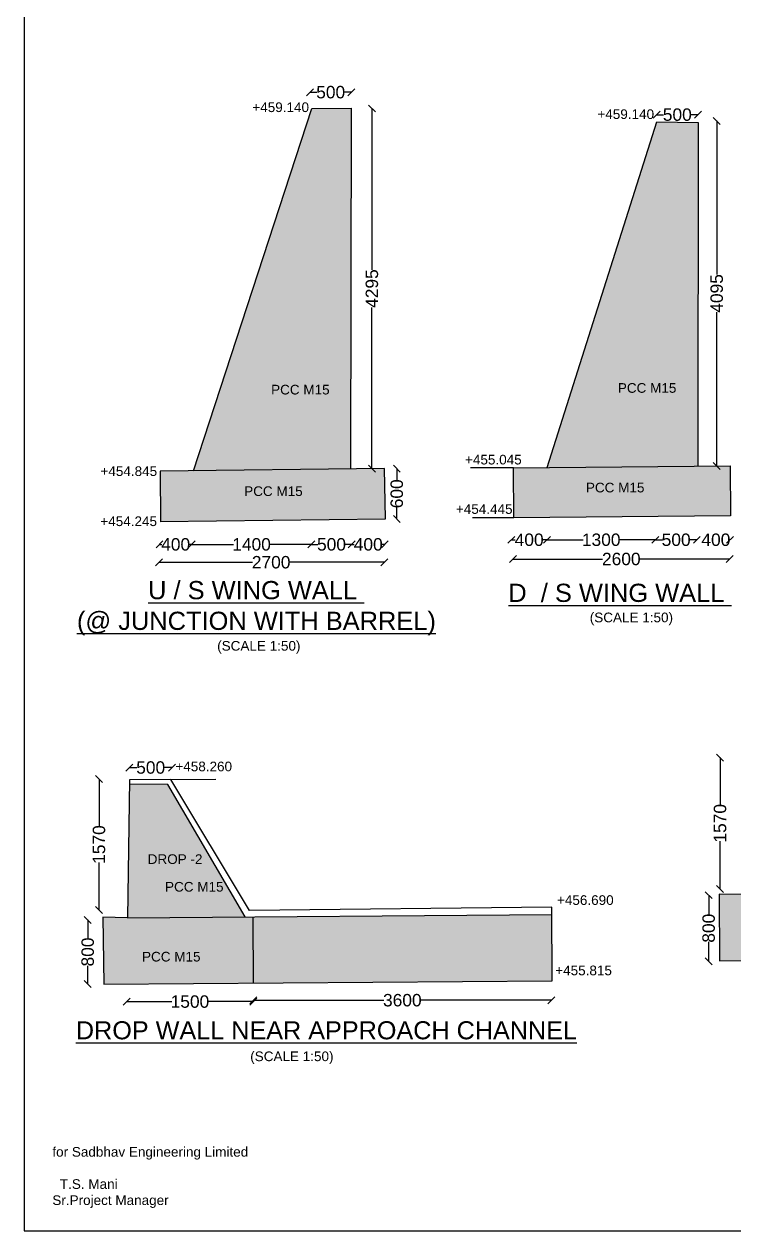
# Model space of a CAD drawing. Header units: millimetres. Extents: x 5124 to 2838143, y 2311 to 44878518.
# Drawn here: x 2714221 to 2739924, y 44791108 to 44834813 of the extents above; entities that cross this region are included whole.
import ezdxf

# ---------------------------------------------------------------- set-up
doc = ezdxf.new("R2010")
doc.units = ezdxf.units.MM
doc.header["$MEASUREMENT"] = 0
for name, color, linetype in [('DIMENSION', 7, 'Continuous'), ('DRAWING', 7, 'Continuous'), ('TEXT', 7, 'Continuous')]:
    doc.layers.add(name, color=color, linetype=linetype)
doc.styles.get("Standard").update_dxf_attribs({"font": 'arial.ttf', "height": 450})
doc.dimstyles.get("Standard").update_dxf_attribs({"dimtxt": 250, "dimasz": 250, "dimexe": 0.18, "dimexo": 0.0625, "dimgap": 0.09, "dimtad": 0, "dimdec": 0, "dimzin": 0, "dimdsep": 46, "dimtxsty": 'Standard', "dimblk": 'OBLIQUE', "dimcen": 0.09, "dimse1": 1, "dimse2": 1, "dimadec": 0, "dimazin": 0, "dimtfac": 1, "dimtdec": 0, "dimtofl": 0, "dimtmove": 0, "dimatfit": 3, "dimfxl": 1, "dimtolj": 1, "dimtzin": 0, "dimarcsym": 0})
pattern_1 = [(50, (0, 0), (717.2601826, -62.752135), [75, -825]), (355, (0, 0), (-138.751334, 752.192134), [60, -660]), (100.4514, (59.8, -5.2), (578.509382, 689.439542), [63.74019, -701.142112]), (46.1842, (0, 200), (1067.241049, -165.519014), [112.5, -1237.5]), (96.6356, (88.9, 186.2), (934.662706, 974.11787), [95.610288, -1051.713]), (351.1842, (0, 200), (934.661945, 974.1186), [90, -990]), (21, (100, 150), (596.907052, -402.618891), [75, -825]), (326, (100, 150), (243.315332, 725.150045), [60, -660]), (71.4514, (149.74, 116.45), (840.222629, 322.530497), [63.74019, -701.142112]), (37.5, (0, 0), (12.1598553, 332.8938538), [0, -652, 0, -670, 0, -662.5]), (7.5, (0, 0), (263.0695374, 394.411712), [0, -382, 0, -637, 0, -252.5]), (327.5, (-223, 0), (533.8224362, -22.5548717), [0, -250, 0, -780, 0, -1035]), (317.5, (-323, 0), (583.1861693, 100.1049823), [0, -325, 0, -518, 0, -735])]

# ---------------------------------------------------------------- blocks, each defined once
blk = doc.blocks.new('_Oblique')
at = {"color": 0, "linetype": 'ByBlock', "lineweight": -2}
blk.add_line((-0.5, -0.5), (0.5, 0.5), dxfattribs=at)
blk = doc.blocks.new('*D117')
at = {"layer": 'Defpoints', "color": 0, "transparency": 16777216}
for p in [(2731922, 44815382), (2739772, 44815439), (2739772, 44815424)]:
    blk.add_point(p, dxfattribs=at)
at = {"layer": 'DIMENSION', "color": 0, "lineweight": -2, "transparency": 16777216}
for p, q in [((2731922, 44815439), (2735172, 44815439)), ((2739772, 44815439), (2736522, 44815439))]:
    blk.add_line(p, q, dxfattribs=at)
at = {"layer": 'DIMENSION', "color": 0, "lineweight": -2, "transparency": 16777216, "xscale": 250, "yscale": 250, "zscale": 250, "rotation": 180}
blk.add_blockref('_Oblique', (2731922, 44815439), dxfattribs=at)
at = {"layer": 'DIMENSION', "color": 0, "lineweight": -2, "transparency": 16777216, "xscale": 250, "yscale": 250, "zscale": 250}
blk.add_blockref('_Oblique', (2739772, 44815439), dxfattribs=at)
at = {"layer": 'DIMENSION', "color": 0, "transparency": 16777216, "insert": (2735847, 44815439), "char_height": 450, "attachment_point": 5}
blk.add_mtext('\\A1;2600', dxfattribs=at)
blk = doc.blocks.new('*D118')
at = {"layer": 'Defpoints', "color": 0, "transparency": 16777216}
for p in [(2731862, 44816051), (2733158, 44816136), (2733158, 44816035)]:
    blk.add_point(p, dxfattribs=at)
at = {"layer": 'DIMENSION', "color": 0, "lineweight": -2, "transparency": 16777216}
for p, q in [((2731862, 44816136), (2732005, 44816136)), ((2733158, 44816136), (2733016, 44816136))]:
    blk.add_line(p, q, dxfattribs=at)
at = {"layer": 'DIMENSION', "color": 0, "lineweight": -2, "transparency": 16777216, "xscale": 250, "yscale": 250, "zscale": 250, "rotation": 180}
blk.add_blockref('_Oblique', (2731862, 44816136), dxfattribs=at)
at = {"layer": 'DIMENSION', "color": 0, "lineweight": -2, "transparency": 16777216, "xscale": 250, "yscale": 250, "zscale": 250}
blk.add_blockref('_Oblique', (2733158, 44816136), dxfattribs=at)
at = {"layer": 'DIMENSION', "color": 0, "transparency": 16777216, "insert": (2732510, 44816136), "char_height": 450, "attachment_point": 5}
blk.add_mtext('\\A1;400', dxfattribs=at)
blk = doc.blocks.new('*D119')
at = {"layer": 'Defpoints', "color": 0, "transparency": 16777216}
for p in [(2733158, 44816136), (2737083, 44816136), (2737083, 44816136)]:
    blk.add_point(p, dxfattribs=at)
at = {"layer": 'DIMENSION', "color": 0, "lineweight": -2, "transparency": 16777216}
for p, q in [((2733158, 44816136), (2734470, 44816136)), ((2737083, 44816136), (2735770, 44816136))]:
    blk.add_line(p, q, dxfattribs=at)
at = {"layer": 'DIMENSION', "color": 0, "lineweight": -2, "transparency": 16777216, "xscale": 250, "yscale": 250, "zscale": 250, "rotation": 180}
blk.add_blockref('_Oblique', (2733158, 44816136), dxfattribs=at)
at = {"layer": 'DIMENSION', "color": 0, "lineweight": -2, "transparency": 16777216, "xscale": 250, "yscale": 250, "zscale": 250}
blk.add_blockref('_Oblique', (2737083, 44816136), dxfattribs=at)
at = {"layer": 'DIMENSION', "color": 0, "transparency": 16777216, "insert": (2735120, 44816136), "char_height": 450, "attachment_point": 5}
blk.add_mtext('\\A1;1300', dxfattribs=at)
blk = doc.blocks.new('*D120')
at = {"layer": 'Defpoints', "color": 0, "transparency": 16777216}
for p in [(2737083, 44816136), (2738584, 44816136), (2738584, 44816136)]:
    blk.add_point(p, dxfattribs=at)
at = {"layer": 'DIMENSION', "color": 0, "lineweight": -2, "transparency": 16777216}
for p, q in [((2737083, 44816136), (2737337, 44816136)), ((2738584, 44816136), (2738330, 44816136))]:
    blk.add_line(p, q, dxfattribs=at)
at = {"layer": 'DIMENSION', "color": 0, "lineweight": -2, "transparency": 16777216, "xscale": 250, "yscale": 250, "zscale": 250, "rotation": 180}
blk.add_blockref('_Oblique', (2737083, 44816136), dxfattribs=at)
at = {"layer": 'DIMENSION', "color": 0, "lineweight": -2, "transparency": 16777216, "xscale": 250, "yscale": 250, "zscale": 250}
blk.add_blockref('_Oblique', (2738584, 44816136), dxfattribs=at)
at = {"layer": 'DIMENSION', "color": 0, "transparency": 16777216, "insert": (2737833, 44816136), "char_height": 450, "attachment_point": 5}
blk.add_mtext('\\A1;500', dxfattribs=at)
blk = doc.blocks.new('*D121')
at = {"layer": 'Defpoints', "color": 0, "transparency": 16777216}
for p in [(2738584, 44816136), (2739786, 44816196), (2739786, 44816136)]:
    blk.add_point(p, dxfattribs=at)
at = {"layer": 'DIMENSION', "color": 0, "lineweight": -2, "transparency": 16777216}
for p, q in [((2738584, 44816136), (2738588, 44816136)), ((2739786, 44816136), (2739782, 44816136))]:
    blk.add_line(p, q, dxfattribs=at)
at = {"layer": 'DIMENSION', "color": 0, "lineweight": -2, "transparency": 16777216, "xscale": 250, "yscale": 250, "zscale": 250, "rotation": 180}
blk.add_blockref('_Oblique', (2738584, 44816136), dxfattribs=at)
at = {"layer": 'DIMENSION', "color": 0, "lineweight": -2, "transparency": 16777216, "xscale": 250, "yscale": 250, "zscale": 250}
blk.add_blockref('_Oblique', (2739786, 44816136), dxfattribs=at)
at = {"layer": 'DIMENSION', "color": 0, "transparency": 16777216, "insert": (2739185, 44816136), "char_height": 450, "attachment_point": 5}
blk.add_mtext('\\A1; 400', dxfattribs=at)
blk = doc.blocks.new('*D123')
at = {"layer": 'Defpoints', "color": 0, "transparency": 16777216}
for p in [(2739304, 44831307), (2739642, 44831307), (2739670, 44818813)]:
    blk.add_point(p, dxfattribs=at)
at = {"layer": 'DIMENSION', "color": 0, "lineweight": -2, "transparency": 16777216}
for p, q in [((2739304, 44831307), (2739304, 44825743)), ((2739304, 44818813), (2739304, 44824377))]:
    blk.add_line(p, q, dxfattribs=at)
at = {"layer": 'DIMENSION', "color": 0, "lineweight": -2, "transparency": 16777216, "xscale": 250, "yscale": 250, "zscale": 250}
for p, rotation in [((2739304, 44831307), 90), ((2739304, 44818813), 270)]:
    blk.add_blockref('_Oblique', p, dxfattribs=dict(at, rotation=rotation))
at = {"layer": 'DIMENSION', "color": 0, "transparency": 16777216, "insert": (2739304, 44825060), "char_height": 450, "attachment_point": 5, "rotation": 90}
blk.add_mtext('\\A1;4095', dxfattribs=at)
blk = doc.blocks.new('*D124')
at = {"layer": 'Defpoints', "color": 0, "transparency": 16777216}
for p in [(2737127, 44831605), (2738622, 44831533), (2738622, 44831533)]:
    blk.add_point(p, dxfattribs=at)
at = {"layer": 'DIMENSION', "color": 0, "lineweight": -2, "transparency": 16777216}
for p, q in [((2737127, 44831533), (2737378, 44831533)), ((2738622, 44831533), (2738371, 44831533))]:
    blk.add_line(p, q, dxfattribs=at)
at = {"layer": 'DIMENSION', "color": 0, "lineweight": -2, "transparency": 16777216, "xscale": 250, "yscale": 250, "zscale": 250, "rotation": 180}
blk.add_blockref('_Oblique', (2737127, 44831533), dxfattribs=at)
at = {"layer": 'DIMENSION', "color": 0, "lineweight": -2, "transparency": 16777216, "xscale": 250, "yscale": 250, "zscale": 250}
blk.add_blockref('_Oblique', (2738622, 44831533), dxfattribs=at)
at = {"layer": 'DIMENSION', "color": 0, "transparency": 16777216, "insert": (2737875, 44831533), "char_height": 450, "attachment_point": 5}
blk.add_mtext('\\A1;500', dxfattribs=at)
blk = doc.blocks.new('*D125')
at = {"layer": 'Defpoints', "color": 0, "transparency": 16777216}
for p in [(2727266, 44815387), (2719109, 44815312), (2727266, 44815322)]:
    blk.add_point(p, dxfattribs=at)
at = {"layer": 'DIMENSION', "color": 0, "lineweight": -2, "transparency": 16777216}
for p, q in [((2719109, 44815322), (2722491, 44815322)), ((2727266, 44815322), (2723841, 44815322))]:
    blk.add_line(p, q, dxfattribs=at)
at = {"layer": 'DIMENSION', "color": 0, "lineweight": -2, "transparency": 16777216, "xscale": 250, "yscale": 250, "zscale": 250, "rotation": 180}
blk.add_blockref('_Oblique', (2719109, 44815322), dxfattribs=at)
at = {"layer": 'DIMENSION', "color": 0, "lineweight": -2, "transparency": 16777216, "xscale": 250, "yscale": 250, "zscale": 250}
blk.add_blockref('_Oblique', (2727266, 44815322), dxfattribs=at)
at = {"layer": 'DIMENSION', "color": 0, "transparency": 16777216, "insert": (2723166, 44815322), "char_height": 450, "attachment_point": 5}
blk.add_mtext('\\A1;2700', dxfattribs=at)
blk = doc.blocks.new('*D126')
at = {"layer": 'Defpoints', "color": 0, "transparency": 16777216}
for p in [(2719125, 44815988), (2720291, 44815969), (2720291, 44815969)]:
    blk.add_point(p, dxfattribs=at)
at = {"layer": 'DIMENSION', "color": 0, "lineweight": -2, "transparency": 16777216}
for p, q in [((2719125, 44815969), (2719203, 44815969)), ((2720291, 44815969), (2720214, 44815969))]:
    blk.add_line(p, q, dxfattribs=at)
at = {"layer": 'DIMENSION', "color": 0, "lineweight": -2, "transparency": 16777216, "xscale": 250, "yscale": 250, "zscale": 250, "rotation": 180}
blk.add_blockref('_Oblique', (2719125, 44815969), dxfattribs=at)
at = {"layer": 'DIMENSION', "color": 0, "lineweight": -2, "transparency": 16777216, "xscale": 250, "yscale": 250, "zscale": 250}
blk.add_blockref('_Oblique', (2720291, 44815969), dxfattribs=at)
at = {"layer": 'DIMENSION', "color": 0, "transparency": 16777216, "insert": (2719708, 44815969), "char_height": 450, "attachment_point": 5}
blk.add_mtext('\\A1;400', dxfattribs=at)
blk = doc.blocks.new('*D127')
at = {"layer": 'Defpoints', "color": 0, "transparency": 16777216}
for p in [(2720291, 44815969), (2724622, 44815969), (2724622, 44815969)]:
    blk.add_point(p, dxfattribs=at)
at = {"layer": 'DIMENSION', "color": 0, "lineweight": -2, "transparency": 16777216}
for p, q in [((2720291, 44815969), (2721806, 44815969)), ((2724622, 44815969), (2723107, 44815969))]:
    blk.add_line(p, q, dxfattribs=at)
at = {"layer": 'DIMENSION', "color": 0, "lineweight": -2, "transparency": 16777216, "xscale": 250, "yscale": 250, "zscale": 250, "rotation": 180}
blk.add_blockref('_Oblique', (2720291, 44815969), dxfattribs=at)
at = {"layer": 'DIMENSION', "color": 0, "lineweight": -2, "transparency": 16777216, "xscale": 250, "yscale": 250, "zscale": 250}
blk.add_blockref('_Oblique', (2724622, 44815969), dxfattribs=at)
at = {"layer": 'DIMENSION', "color": 0, "transparency": 16777216, "insert": (2722457, 44815969), "char_height": 450, "attachment_point": 5}
blk.add_mtext('\\A1;1400', dxfattribs=at)
blk = doc.blocks.new('*D128')
at = {"layer": 'Defpoints', "color": 0, "transparency": 16777216}
for p in [(2724622, 44816110), (2726082, 44816110), (2726082, 44815969)]:
    blk.add_point(p, dxfattribs=at)
at = {"layer": 'DIMENSION', "color": 0, "lineweight": -2, "transparency": 16777216}
for p, q in [((2724622, 44815969), (2724856, 44815969)), ((2726082, 44815969), (2725849, 44815969))]:
    blk.add_line(p, q, dxfattribs=at)
at = {"layer": 'DIMENSION', "color": 0, "lineweight": -2, "transparency": 16777216, "xscale": 250, "yscale": 250, "zscale": 250, "rotation": 180}
blk.add_blockref('_Oblique', (2724622, 44815969), dxfattribs=at)
at = {"layer": 'DIMENSION', "color": 0, "lineweight": -2, "transparency": 16777216, "xscale": 250, "yscale": 250, "zscale": 250}
blk.add_blockref('_Oblique', (2726082, 44815969), dxfattribs=at)
at = {"layer": 'DIMENSION', "color": 0, "transparency": 16777216, "insert": (2725352, 44815969), "char_height": 450, "attachment_point": 5}
blk.add_mtext('\\A1;500', dxfattribs=at)
blk = doc.blocks.new('*D129')
at = {"layer": 'Defpoints', "color": 0, "transparency": 16777216}
for p in [(2726082, 44816110), (2727285, 44816121), (2727285, 44815969)]:
    blk.add_point(p, dxfattribs=at)
at = {"layer": 'DIMENSION', "color": 0, "lineweight": -2, "transparency": 16777216}
for p, q in [((2726082, 44815969), (2726178, 44815969)), ((2727285, 44815969), (2727189, 44815969))]:
    blk.add_line(p, q, dxfattribs=at)
at = {"layer": 'DIMENSION', "color": 0, "lineweight": -2, "transparency": 16777216, "xscale": 250, "yscale": 250, "zscale": 250, "rotation": 180}
blk.add_blockref('_Oblique', (2726082, 44815969), dxfattribs=at)
at = {"layer": 'DIMENSION', "color": 0, "lineweight": -2, "transparency": 16777216, "xscale": 250, "yscale": 250, "zscale": 250}
blk.add_blockref('_Oblique', (2727285, 44815969), dxfattribs=at)
at = {"layer": 'DIMENSION', "color": 0, "transparency": 16777216, "insert": (2726683, 44815969), "char_height": 450, "attachment_point": 5}
blk.add_mtext('\\A1;400', dxfattribs=at)
blk = doc.blocks.new('*D130')
at = {"layer": 'Defpoints', "color": 0, "transparency": 16777216}
for p in [(2727699, 44818714), (2727718, 44818714), (2727681, 44816893)]:
    blk.add_point(p, dxfattribs=at)
at = {"layer": 'DIMENSION', "color": 0, "lineweight": -2, "transparency": 16777216}
for p, q in [((2727718, 44818714), (2727718, 44818301)), ((2727718, 44816893), (2727718, 44817306))]:
    blk.add_line(p, q, dxfattribs=at)
at = {"layer": 'DIMENSION', "color": 0, "lineweight": -2, "transparency": 16777216, "xscale": 250, "yscale": 250, "zscale": 250}
for p, rotation in [((2727718, 44818714), 90), ((2727718, 44816893), 270)]:
    blk.add_blockref('_Oblique', p, dxfattribs=dict(at, rotation=rotation))
at = {"layer": 'DIMENSION', "color": 0, "transparency": 16777216, "insert": (2727718, 44817803), "char_height": 450, "attachment_point": 5, "rotation": 90}
blk.add_mtext('\\A1;600', dxfattribs=at)
blk = doc.blocks.new('*D131')
at = {"layer": 'Defpoints', "color": 0, "transparency": 16777216}
for p in [(2726817, 44831759), (2727089, 44831759), (2727126, 44818712)]:
    blk.add_point(p, dxfattribs=at)
at = {"layer": 'DIMENSION', "color": 0, "lineweight": -2, "transparency": 16777216}
for p, q in [((2726817, 44831759), (2726817, 44825918)), ((2726817, 44818712), (2726817, 44824553))]:
    blk.add_line(p, q, dxfattribs=at)
at = {"layer": 'DIMENSION', "color": 0, "lineweight": -2, "transparency": 16777216, "xscale": 250, "yscale": 250, "zscale": 250}
for p, rotation in [((2726817, 44831759), 90), ((2726817, 44818712), 270)]:
    blk.add_blockref('_Oblique', p, dxfattribs=dict(at, rotation=rotation))
at = {"layer": 'DIMENSION', "color": 0, "transparency": 16777216, "insert": (2726817, 44825235), "char_height": 450, "attachment_point": 5, "rotation": 90}
blk.add_mtext('\\A1;4295', dxfattribs=at)
blk = doc.blocks.new('*D132')
at = {"layer": 'Defpoints', "color": 0, "transparency": 16777216}
for p in [(2724576, 44832056), (2726070, 44832347), (2726070, 44832027)]:
    blk.add_point(p, dxfattribs=at)
at = {"layer": 'DIMENSION', "color": 0, "lineweight": -2, "transparency": 16777216}
for p, q in [((2724576, 44832347), (2724827, 44832347)), ((2726070, 44832347), (2725819, 44832347))]:
    blk.add_line(p, q, dxfattribs=at)
at = {"layer": 'DIMENSION', "color": 0, "lineweight": -2, "transparency": 16777216, "xscale": 250, "yscale": 250, "zscale": 250, "rotation": 180}
blk.add_blockref('_Oblique', (2724576, 44832347), dxfattribs=at)
at = {"layer": 'DIMENSION', "color": 0, "lineweight": -2, "transparency": 16777216, "xscale": 250, "yscale": 250, "zscale": 250}
blk.add_blockref('_Oblique', (2726070, 44832347), dxfattribs=at)
at = {"layer": 'DIMENSION', "color": 0, "transparency": 16777216, "insert": (2725323, 44832347), "char_height": 450, "attachment_point": 5}
blk.add_mtext('\\A1;500', dxfattribs=at)
blk = doc.blocks.new('*D133')
at = {"layer": 'Defpoints', "color": 0, "transparency": 16777216}
for p in [(2716524, 44802370), (2716674, 44802370), (2716674, 44800047)]:
    blk.add_point(p, dxfattribs=at)
at = {"layer": 'DIMENSION', "color": 0, "lineweight": -2, "transparency": 16777216}
for p, q in [((2716524, 44802370), (2716524, 44801705)), ((2716524, 44800047), (2716524, 44800712))]:
    blk.add_line(p, q, dxfattribs=at)
at = {"layer": 'DIMENSION', "color": 0, "lineweight": -2, "transparency": 16777216, "xscale": 250, "yscale": 250, "zscale": 250}
for p, rotation in [((2716524, 44802370), 90), ((2716524, 44800047), 270)]:
    blk.add_blockref('_Oblique', p, dxfattribs=dict(at, rotation=rotation))
at = {"layer": 'DIMENSION', "color": 0, "transparency": 16777216, "insert": (2716524, 44801208), "char_height": 450, "attachment_point": 5, "rotation": 90}
blk.add_mtext('\\A1;800', dxfattribs=at)
blk = doc.blocks.new('*D134')
at = {"layer": 'Defpoints', "color": 0, "transparency": 16777216}
for p in [(2717933, 44799443), (2722518, 44799410), (2722518, 44799394)]:
    blk.add_point(p, dxfattribs=at)
at = {"layer": 'DIMENSION', "color": 0, "lineweight": -2, "transparency": 16777216}
for p, q in [((2717933, 44799410), (2719575, 44799410)), ((2722518, 44799410), (2720875, 44799410))]:
    blk.add_line(p, q, dxfattribs=at)
at = {"layer": 'DIMENSION', "color": 0, "lineweight": -2, "transparency": 16777216, "xscale": 250, "yscale": 250, "zscale": 250, "rotation": 180}
blk.add_blockref('_Oblique', (2717933, 44799410), dxfattribs=at)
at = {"layer": 'DIMENSION', "color": 0, "lineweight": -2, "transparency": 16777216, "xscale": 250, "yscale": 250, "zscale": 250}
blk.add_blockref('_Oblique', (2722518, 44799410), dxfattribs=at)
at = {"layer": 'DIMENSION', "color": 0, "transparency": 16777216, "insert": (2720225, 44799410), "char_height": 450, "attachment_point": 5}
blk.add_mtext('\\A1;1500', dxfattribs=at)
blk = doc.blocks.new('*D135')
at = {"layer": 'Defpoints', "color": 0, "transparency": 16777216}
for p in [(2722518, 44799410), (2733317, 44799460), (2733317, 44799460)]:
    blk.add_point(p, dxfattribs=at)
at = {"layer": 'DIMENSION', "color": 0, "lineweight": -2, "transparency": 16777216}
for p, q in [((2722518, 44799460), (2727246, 44799460)), ((2733317, 44799460), (2728589, 44799460))]:
    blk.add_line(p, q, dxfattribs=at)
at = {"layer": 'DIMENSION', "color": 0, "lineweight": -2, "transparency": 16777216, "xscale": 250, "yscale": 250, "zscale": 250, "rotation": 180}
blk.add_blockref('_Oblique', (2722518, 44799460), dxfattribs=at)
at = {"layer": 'DIMENSION', "color": 0, "lineweight": -2, "transparency": 16777216, "xscale": 250, "yscale": 250, "zscale": 250}
blk.add_blockref('_Oblique', (2733317, 44799460), dxfattribs=at)
at = {"layer": 'DIMENSION', "color": 0, "transparency": 16777216, "insert": (2727917, 44799460), "char_height": 450, "attachment_point": 5}
blk.add_mtext('\\A1;3600', dxfattribs=at)
blk = doc.blocks.new('*D136')
at = {"layer": 'Defpoints', "color": 0, "transparency": 16777216}
for p in [(2716933, 44807471), (2717228, 44807471), (2717113, 44802727)]:
    blk.add_point(p, dxfattribs=at)
at = {"layer": 'DIMENSION', "color": 0, "lineweight": -2, "transparency": 16777216}
for p, q in [((2716933, 44807471), (2716933, 44805749)), ((2716933, 44802727), (2716933, 44804449))]:
    blk.add_line(p, q, dxfattribs=at)
at = {"layer": 'DIMENSION', "color": 0, "lineweight": -2, "transparency": 16777216, "xscale": 250, "yscale": 250, "zscale": 250}
for p, rotation in [((2716933, 44807471), 90), ((2716933, 44802727), 270)]:
    blk.add_blockref('_Oblique', p, dxfattribs=dict(at, rotation=rotation))
at = {"layer": 'DIMENSION', "color": 0, "transparency": 16777216, "insert": (2716933, 44805099), "char_height": 450, "attachment_point": 5, "rotation": 90}
blk.add_mtext('\\A1;1570', dxfattribs=at)
blk = doc.blocks.new('*D137')
at = {"layer": 'Defpoints', "color": 0, "transparency": 16777216}
for p in [(2718031, 44807945), (2719578, 44807887), (2719578, 44807887)]:
    blk.add_point(p, dxfattribs=at)
at = {"layer": 'DIMENSION', "color": 0, "lineweight": -2, "transparency": 16777216}
for p, q in [((2718031, 44807887), (2718308, 44807887)), ((2719578, 44807887), (2719301, 44807887))]:
    blk.add_line(p, q, dxfattribs=at)
at = {"layer": 'DIMENSION', "color": 0, "lineweight": -2, "transparency": 16777216, "xscale": 250, "yscale": 250, "zscale": 250, "rotation": 180}
blk.add_blockref('_Oblique', (2718031, 44807887), dxfattribs=at)
at = {"layer": 'DIMENSION', "color": 0, "lineweight": -2, "transparency": 16777216, "xscale": 250, "yscale": 250, "zscale": 250}
blk.add_blockref('_Oblique', (2719578, 44807887), dxfattribs=at)
at = {"layer": 'DIMENSION', "color": 0, "transparency": 16777216, "insert": (2718804, 44807887), "char_height": 450, "attachment_point": 5}
blk.add_mtext('\\A1;500', dxfattribs=at)
blk = doc.blocks.new('*D138')
at = {"layer": 'Defpoints', "color": 0, "transparency": 16777216}
for p in [(2739425, 44808248), (2739596, 44808248), (2739528, 44803490)]:
    blk.add_point(p, dxfattribs=at)
at = {"layer": 'DIMENSION', "color": 0, "lineweight": -2, "transparency": 16777216}
for p, q in [((2739425, 44808248), (2739425, 44806519)), ((2739425, 44803490), (2739425, 44805219))]:
    blk.add_line(p, q, dxfattribs=at)
at = {"layer": 'DIMENSION', "color": 0, "lineweight": -2, "transparency": 16777216, "xscale": 250, "yscale": 250, "zscale": 250}
for p, rotation in [((2739425, 44808248), 90), ((2739425, 44803490), 270)]:
    blk.add_blockref('_Oblique', p, dxfattribs=dict(at, rotation=rotation))
at = {"layer": 'DIMENSION', "color": 0, "transparency": 16777216, "insert": (2739425, 44805869), "char_height": 450, "attachment_point": 5, "rotation": 90}
blk.add_mtext('\\A1;1570', dxfattribs=at)
blk = doc.blocks.new('*D140')
at = {"layer": 'Defpoints', "color": 0, "transparency": 16777216}
for p in [(2738998, 44803265), (2738991, 44800873), (2739012, 44800873)]:
    blk.add_point(p, dxfattribs=at)
at = {"layer": 'DIMENSION', "color": 0, "lineweight": -2, "transparency": 16777216}
for p, q in [((2739012, 44803265), (2739012, 44802566)), ((2739012, 44800873), (2739012, 44801572))]:
    blk.add_line(p, q, dxfattribs=at)
at = {"layer": 'DIMENSION', "color": 0, "lineweight": -2, "transparency": 16777216, "xscale": 250, "yscale": 250, "zscale": 250}
for p, rotation in [((2739012, 44803265), 90), ((2739012, 44800873), 270)]:
    blk.add_blockref('_Oblique', p, dxfattribs=dict(at, rotation=rotation))
at = {"layer": 'DIMENSION', "color": 0, "transparency": 16777216, "insert": (2739012, 44802069), "char_height": 450, "attachment_point": 5, "rotation": 90}
blk.add_mtext('\\A1;800', dxfattribs=at)

msp = doc.modelspace()

# ---------------------------------------------------------------- hatches: boundary and pattern name
at = {"layer": 'DRAWING'}
h = msp.add_hatch(dxfattribs=at)
h.set_pattern_fill('AR-CONC', color=256, scale=100, style=0)
h.set_pattern_definition(pattern_1)
h.paths.add_polyline_path([(2738614.1, 44818802.8), (2738633, 44831245.7), (2737137, 44831270.9), (2733159.7, 44818752.7)])
h.paths.add_polyline_path([(2731941.4, 44818741.5), (2731958, 44816935.2), (2739806.6, 44817007.3), (2739790, 44818813.6)])
h.paths.add_polyline_path([(2726063, 44831774.9), (2724635.7, 44831758.4), (2720359.7, 44818636.7), (2726043.1, 44818700)])
h.paths.add_polyline_path([(2727306.5, 44816900.5), (2727267.7, 44818713.6), (2719144.5, 44818623.2), (2719164.8, 44816797.2)])
h.paths.add_polyline_path([(2735632.7, 44821364.4), (2737933, 44821364.4), (2737933, 44821907.3), (2735632.7, 44821907.3)], flags=24)
h.paths.add_polyline_path([(2734475.8, 44817756.8), (2736776.1, 44817756.8), (2736776.1, 44818299.7), (2734475.8, 44818299.7)], flags=24)
h.paths.add_polyline_path([(2723074.9, 44821303.6), (2725375.2, 44821303.6), (2725375.2, 44821846.5), (2723074.9, 44821846.5)], flags=24)
h.paths.add_polyline_path([(2722099.5, 44817625.8), (2724399.8, 44817625.8), (2724399.8, 44818168.7), (2722099.5, 44818168.7)], flags=24)
h = msp.add_hatch(dxfattribs=at)
h.set_pattern_fill('AR-CONC', color=256, scale=100, style=0)
h.set_pattern_definition(pattern_1)
h.paths.add_polyline_path([(2759995.3, 44803451.5), (2746139.6, 44803337.4), (2746152.2, 44800918.1), (2760015.5, 44800990)])
h.paths.add_polyline_path([(2746139.6, 44803337.4), (2740294.1, 44803289.3), (2739389.1, 44803303.5), (2739401.7, 44800883.1), (2746152.2, 44800918.1)])
h.paths.add_polyline_path([(2742802.3, 44808056.3), (2740368.4, 44808011.1), (2740294.1, 44803289.3), (2746006.1, 44803336.3)])
h.paths.add_polyline_path([(2742113.3, 44801780.8), (2743756.4, 44801780.8), (2743756.4, 44802168.9), (2742113.3, 44802168.9)], flags=24)
h.paths.add_polyline_path([(2741620.7, 44803891.8), (2743263.8, 44803891.8), (2743263.8, 44804279.8), (2741620.7, 44804279.8)], flags=24)
h.paths.add_polyline_path([(2741309.1, 44804949), (2742855.1, 44804949), (2742855.1, 44805337.1), (2741309.1, 44805337.1)], flags=24)
h = msp.add_hatch(dxfattribs=at)
h.set_pattern_fill('AR-CONC', color=256, scale=100, style=0)
h.set_pattern_definition(pattern_1)
h.paths.add_polyline_path([(2717962.6, 44802449.3), (2717065.9, 44802463.7), (2717103, 44800040.3), (2722516.2, 44800080.4), (2722498.3, 44802483)])
h.paths.add_polyline_path([(2733348.3, 44800160.8), (2733330.5, 44802563.4), (2722498.3, 44802483), (2722516.2, 44800080.4)])
h.paths.add_polyline_path([(2722229.5, 44802481), (2719429.1, 44807269.6), (2718040.4, 44807291.9), (2717962.6, 44802449.3)])
h.paths.add_polyline_path([(2718400.1, 44800766.9), (2720700.4, 44800766.9), (2720700.4, 44801309.8), (2718400.1, 44801309.8)], flags=24)
h.paths.add_polyline_path([(2719233.4, 44803297.9), (2721533.7, 44803297.9), (2721533.7, 44803840.8), (2719233.4, 44803840.8)], flags=24)
h.paths.add_polyline_path([(2718605.7, 44804299.9), (2720770.1, 44804299.9), (2720770.1, 44804843.1), (2718605.7, 44804843.1)], flags=24)

# ---------------------------------------------------------------- linework, layer by layer
msp.add_lwpolyline([(2838143.3, 44878518.2), (2714221.2, 44878518.2), (2714221.2, 44791107.7), (2838143.3, 44791107.7)], close=True, dxfattribs=at)
for points in [[(2720359.7, 44818636.7), (2724635.7, 44831758.4), (2726063, 44831774.9), (2726043.1, 44818700)], [(2733159.7, 44818752.7), (2737137, 44831270.9), (2738633, 44831245.7), (2738614.1, 44818802.8)], [(2719143.3, 44816797), (2727306.5, 44816900.5), (2727267.7, 44818713.6), (2719144.5, 44818623.2), (2719164.8, 44816797.2)], [(2731941.4, 44818741.5), (2730384.1, 44818741.5)], [(2731941.4, 44818741.5), (2739790, 44818813.6), (2739806.6, 44817007.3), (2731958, 44816935.2)], [(2731958, 44816935.2), (2731941.4, 44818741.5)], [(2731958, 44816935.2), (2730461, 44816935.2)], [(2742901.8, 44808286.5), (2740372.3, 44808253.5), (2740294.1, 44803289.3), (2739389.1, 44803303.5), (2739401.7, 44800883.1)], [(2719530, 44807455.1), (2718042.9, 44807445.9), (2717962.6, 44802449.3), (2717065.9, 44802463.7), (2717103, 44800040.3)], [(2717103, 44800040.3), (2733348.3, 44800160.8), (2733328.5, 44802831.4), (2722380.3, 44802709.3), (2719530, 44807455.1), (2721168.7, 44807465.2)], [(2722229.5, 44802481), (2719429.1, 44807269.6), (2718040.4, 44807291.9)], [(2717962.6, 44802449.3), (2733330.5, 44802563.4)], [(2722498.3, 44802483), (2722516.2, 44800080.4)], [(2739408.3, 44800883.2), (2762294.3, 44801001.8)]]:
    msp.add_lwpolyline(points, dxfattribs=at)

# ---------------------------------------------------------------- texts
at = {"layer": 'TEXT'}
for s, height, p in [('+459.140', 350, (2722486.3, 44831628.5)), ('+459.140', 350, (2734982.2, 44831378.1)), ('PCC M15', 350, (2723165.3, 44821400.1)), ('PCC M15', 350, (2735723.2, 44821460.8)), ('+455.045', 350, (2730188.2, 44818865.4)), ('+454.845', 350, (2716985.9, 44818447.5)), ('PCC M15', 350, (2722190, 44817722.2)), ('PCC M15', 350, (2734566.3, 44817853.2)), ('+454.445', 350, (2729857.1, 44817075.8)), ('+454.245', 350, (2716981.3, 44816633.5)), ('%%UU / S WING WALL ', 658.894, (2718711.2, 44813984.5)), ('%%UD  / S WING WALL ', 658.894, (2731756.5, 44813886.6)), ('%%U(@ JUNCTION WITH BARREL)', 658.894, (2716132.7, 44812872.7)), ('(SCALE 1:50)', 350, (2734705.1, 44813150.1)), ('(SCALE 1:50)', 350, (2721212.4, 44812121.5)), ('+458.260', 350, (2719698.9, 44807752.7)), ('DROP -2', 350, (2718696.3, 44804396.4)), ('PCC M15', 350, (2719323.9, 44803394.4)), ('+456.690', 350, (2733518, 44802912.7)), ('PCC M15', 350, (2718490.6, 44800863.3)), ('+455.815', 350, (2733455.7, 44800365.5)), ('%%UDROP WALL NEAR APPROACH CHANNEL', 653.07, (2716095.5, 44798045.9)), ('(SCALE 1:50)', 350, (2722409.2, 44797254.2))]:
    msp.add_text(s, height=height, dxfattribs=at).set_placement(p)
at = {"layer": 'TEXT', "insert": (2715243, 44794144.7), "char_height": 350, "width": 7264.621, "attachment_point": 1}
msp.add_mtext('for Sadbhav Engineering Limited\\P\\P  T.S. Mani \\PSr.Project Manager ', dxfattribs=at)

# ---------------------------------------------------------------- dimensions: what is measured, and where the dimension line sits
at = {"layer": 'DIMENSION'}
for base, p1, p2, text, picture, middle in [((2726069.7, 44832346.8), (2724576.3, 44832055.8), (2726069.7, 44832027.5), '500', '*D132', (2725323, 44832346.8)), ((2738621.9, 44831532.6), (2737127.5, 44831604.8), (2738621.9, 44831532.6), '500', '*D124', (2737874.7, 44831532.6)), ((2739786.4, 44816135.7), (2738584.1, 44816135.7), (2739786.4, 44816196.3), ' 400', '*D121', (2739185.3, 44816135.7)), ((2720290.6, 44815969.1), (2719125.4, 44815987.9), (2720290.6, 44815969.1), '400', '*D126', (2719708, 44815969.1)), ((2724622.5, 44815969.1), (2720290.6, 44815969.1), (2724622.5, 44815969.1), '1400', '*D127', (2722456.5, 44815969.1)), ((2726082, 44815969.1), (2724622.5, 44816109.9), (2726082, 44816109.9), '500', '*D128', (2725352.2, 44815969.1)), ((2727284.8, 44815969.1), (2726082, 44816109.9), (2727284.8, 44816120.5), '400', '*D129', (2726683.4, 44815969.1)), ((2733157.8, 44816135.7), (2731862.4, 44816050.5), (2733157.8, 44816035), '400', '*D118', (2732510.1, 44816135.7)), ((2737082.6, 44816135.7), (2733157.8, 44816135.7), (2737082.6, 44816135.7), '1300', '*D119', (2735120.2, 44816135.7)), ((2738584.1, 44816135.7), (2737082.6, 44816135.7), (2738584.1, 44816135.7), '500', '*D120', (2737833.4, 44816135.7)), ((2719578.3, 44807887.1), (2718030.6, 44807945), (2719578.3, 44807887.1), '500', '*D137', (2718804.4, 44807887.1)), ((2722518.2, 44799410.3), (2717932.6, 44799443), (2722518.2, 44799394), '1500', '*D134', (2720225.4, 44799410.3)), ((2733316.7, 44799459.9), (2722518.2, 44799410.3), (2733316.7, 44799459.9), '3600', '*D135', (2727917.4, 44799459.9))]:
    dim = msp.add_linear_dim(base=base, p1=p1, p2=p2, text=text, dimstyle='Standard', override={"dimtxt": 450}, dxfattribs=at)
    dim.commit()
    dim.dimension.update_dxf_attribs({"geometry": picture, "text_midpoint": middle})
for base, p1, p2, text, picture, middle in [((2726817.4, 44831758.8), (2727126.3, 44818712), (2727089.5, 44831758.8), '4295', '*D131', (2726817.4, 44825235.4)), ((2739304.1, 44831307), (2739669.9, 44818812.5), (2739641.9, 44831307), '4095', '*D123', (2739304.1, 44825059.8)), ((2727718.1, 44818713.8), (2727680.5, 44816892.9), (2727699.3, 44818713.8), '600', '*D130', (2727718.1, 44817803.3)), ((2739425.2, 44808248.5), (2739527.5, 44803489.5), (2739596.1, 44808248.5), '1570', '*D138', (2739425.2, 44805869)), ((2716933.3, 44807470.5), (2717113.4, 44802726.6), (2717228.1, 44807470.5), '1570', '*D136', (2716933.3, 44805098.6)), ((2739011.7, 44800872.9), (2738997.8, 44803264.8), (2738990.9, 44800872.9), '800', '*D140', (2739011.7, 44802068.9)), ((2716524.2, 44802369.7), (2716673.9, 44800046.9), (2716673.9, 44802369.7), '800', '*D133', (2716524.2, 44801208.3))]:
    dim = msp.add_linear_dim(base=base, p1=p1, p2=p2, angle=90, text=text, dimstyle='Standard', override={"dimtxt": 450}, dxfattribs=at)
    dim.commit()
    dim.dimension.update_dxf_attribs({"geometry": picture, "text_midpoint": middle})
for base, p1, p2, text, picture, middle in [((2727265.7, 44815322.1), (2719109.4, 44815311.5), (2727265.7, 44815386.6), '2700', '*D125', (2723166.2, 44815322.1)), ((2739771.9, 44815438.5), (2731922.3, 44815382.3), (2739771.9, 44815424.4), '2600', '*D117', (2735847.1, 44815438.5))]:
    dim = msp.add_linear_dim(base=base, p1=p1, p2=p2, text=text, dimstyle='Standard', override={"dimtxt": 450}, dxfattribs=at)
    dim.commit()
    dim.dimension.update_dxf_attribs({"geometry": picture, "text_midpoint": middle, "dimtype": 160})

doc.saveas('drawing.dxf')
